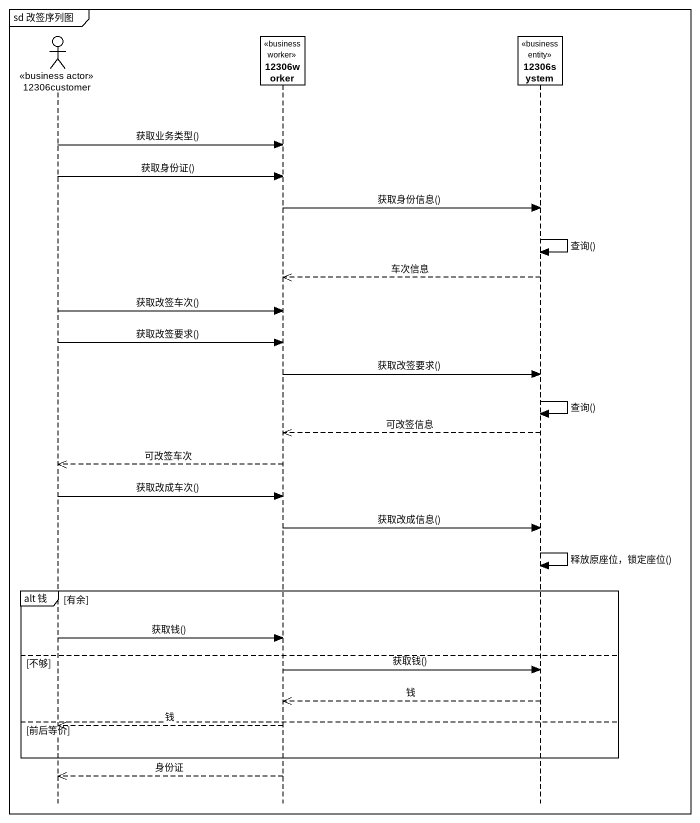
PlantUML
@startuml
mainframe sd 改签序列图
hide footbox
actor "12306customer" as a12306customer <<business actor>>
participant "12306worker" as c12306worker <<business worker>>
participant "12306system" as c12306system <<business entity>>

a12306customer -> c12306worker : 获取业务类型()
a12306customer -> c12306worker : 获取身份证()
c12306worker -> c12306system : 获取身份信息()
c12306system -> c12306system : 查询()
c12306system -->> c12306worker : 车次信息
a12306customer -> c12306worker : 获取改签车次()
a12306customer -> c12306worker : 获取改签要求()
c12306worker -> c12306system : 获取改签要求()
c12306system -> c12306system : 查询()
c12306system -->> c12306worker : 可改签信息
c12306worker -->> a12306customer : 可改签车次
a12306customer -> c12306worker : 获取改成车次()
c12306worker -> c12306system : 获取改成信息()
c12306system -> c12306system : 释放原座位，锁定座位()
group alt 钱 [有余]
  a12306customer -> c12306worker : 获取钱()
else 不够
  c12306worker -> c12306system : 获取钱()
  c12306system -->> c12306worker : 钱
else 前后等价
  c12306worker -->> a12306customer : 钱
end
c12306worker -->> a12306customer : 身份证
@enduml
